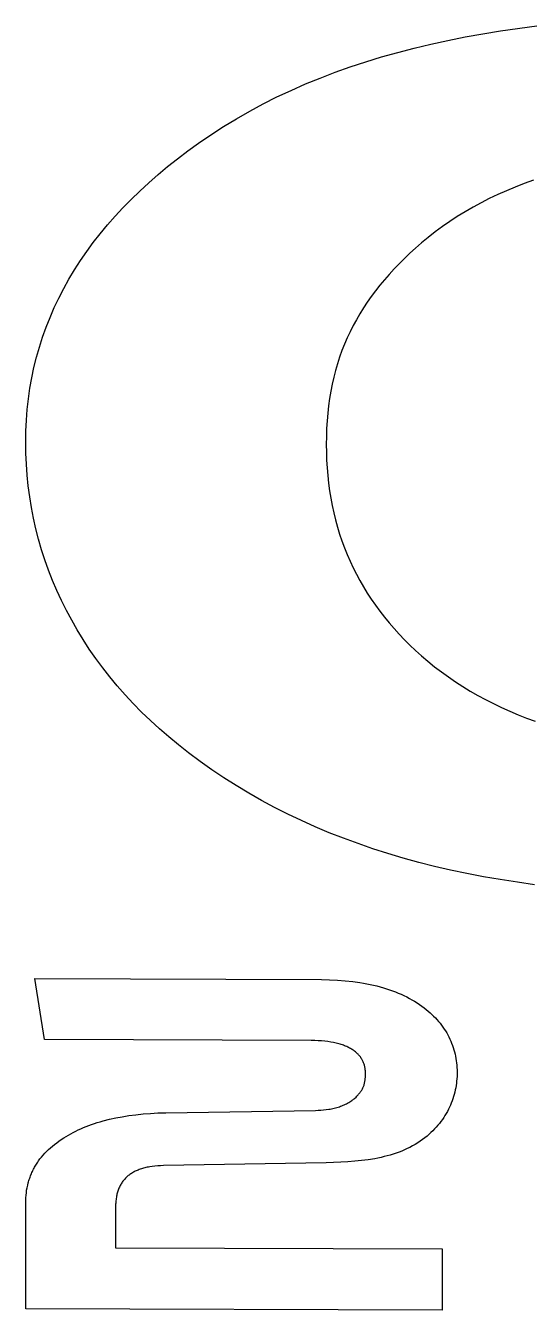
# Model space of a CAD drawing. Extents: x -120528 to -38681, y -40362 to 40632.
# Drawn here: x -65019 to -64939, y -37635.4 to -37431.4 of the extents above; entities that cross this region are included whole.
import ezdxf

# ---------------------------------------------------------------- set-up
doc = ezdxf.new("R2010")
doc.units = 0
doc.layers.get('0').update_dxf_attribs({"linetype": 'CONTINUOUS'})

msp = doc.modelspace()

# ---------------------------------------------------------------- linework, layer by layer
at = {"color": 40, "linetype": 'Continuous'}
for p, q in [((-64949.2, -37433.14), (-64943.58, -37432.16)), ((-64943.58, -37432.16), (-64937.78, -37431.36)), ((-64959.89, -37435.59), (-64957.29, -37434.91)), ((-64957.29, -37434.91), (-64954.64, -37434.28)), ((-64954.64, -37434.28), (-64951.94, -37433.69)), ((-64951.94, -37433.69), (-64949.2, -37433.14)), ((-64964.96, -37437.09), (-64962.45, -37436.32)), ((-64962.45, -37436.32), (-64959.89, -37435.59)), ((-64972.22, -37439.67), (-64969.85, -37438.76)), ((-64969.85, -37438.76), (-64967.43, -37437.9)), ((-64967.43, -37437.9), (-64964.96, -37437.09)), ((-64976.83, -37441.63), (-64974.55, -37440.62)), ((-64974.55, -37440.62), (-64972.22, -37439.67)), ((-64981.26, -37443.78), (-64979.07, -37442.68)), ((-64979.07, -37442.68), (-64976.83, -37441.63)), ((-64985.5, -37446.13), (-64983.4, -37444.93)), ((-64983.4, -37444.93), (-64981.26, -37443.78)), ((-64987.56, -37447.38), (-64985.5, -37446.13)), ((-64991.53, -37450.03), (-64989.56, -37448.68)), ((-64989.56, -37448.68), (-64987.56, -37447.38)), ((-64994.85, -37452.49), (-64993.21, -37451.25)), ((-64993.21, -37451.25), (-64991.53, -37450.03)), ((-64996.43, -37453.75), (-64994.85, -37452.49)), ((-64999.43, -37456.31), (-64997.96, -37455.02)), ((-64997.96, -37455.02), (-64996.43, -37453.75)), ((-65000.85, -37457.62), (-64999.43, -37456.31)), ((-64941.23, -37457), (-64942.63, -37457.58)), ((-64939.81, -37456.45), (-64941.23, -37457)), ((-64938.35, -37455.92), (-64939.81, -37456.45)), ((-65003.53, -37460.29), (-65002.22, -37458.95)), ((-65002.22, -37458.95), (-65000.85, -37457.62)), ((-64945.35, -37458.83), (-64946.66, -37459.5)), ((-64944, -37458.19), (-64945.35, -37458.83)), ((-64942.63, -37457.58), (-64944, -37458.19)), ((-65004.79, -37461.64), (-65003.53, -37460.29)), ((-64949.2, -37460.92), (-64950.43, -37461.67)), ((-64947.94, -37460.2), (-64949.2, -37460.92)), ((-64946.66, -37459.5), (-64947.94, -37460.2)), ((-65007.15, -37464.41), (-65006, -37463.02)), ((-65006, -37463.02), (-65004.79, -37461.64)), ((-64952.79, -37463.27), (-64953.93, -37464.11)), ((-64951.62, -37462.46), (-64952.79, -37463.27)), ((-64950.43, -37461.67), (-64951.62, -37462.46)), ((-65008.25, -37465.82), (-65007.15, -37464.41)), ((-64955.05, -37464.98), (-64956.13, -37465.87)), ((-64953.93, -37464.11), (-64955.05, -37464.98)), ((-65010.29, -37468.68), (-65009.29, -37467.24)), ((-65009.29, -37467.24), (-65008.25, -37465.82)), ((-64957.96, -37467.51), (-64958.83, -37468.33)), ((-64957.06, -37466.69), (-64957.96, -37467.51)), ((-64956.13, -37465.87), (-64957.06, -37466.69)), ((-65011.22, -37470.14), (-65010.29, -37468.68)), ((-64959.67, -37469.17), (-64960.48, -37470.01)), ((-64958.83, -37468.33), (-64959.67, -37469.17)), ((-65012.94, -37473.11), (-65012.11, -37471.62)), ((-65012.11, -37471.62), (-65011.22, -37470.14)), ((-64961.27, -37470.86), (-64962.02, -37471.72)), ((-64960.48, -37470.01), (-64961.27, -37470.86)), ((-65013.72, -37474.62), (-65012.94, -37473.11)), ((-64963.44, -37473.48), (-64964.1, -37474.37)), ((-64962.74, -37472.59), (-64963.44, -37473.48)), ((-64962.02, -37471.72), (-64962.74, -37472.59)), ((-65014.44, -37476.15), (-65013.72, -37474.62)), ((-64964.74, -37475.27), (-64965.34, -37476.19)), ((-64964.1, -37474.37), (-64964.74, -37475.27)), ((-65015.73, -37479.25), (-65015.11, -37477.69)), ((-65015.11, -37477.69), (-65014.44, -37476.15)), ((-64965.92, -37477.11), (-64966.46, -37478.06)), ((-64965.34, -37476.19), (-64965.92, -37477.11)), ((-65016.29, -37480.83), (-65015.73, -37479.25)), ((-64966.98, -37479.01), (-64967.47, -37479.98)), ((-64966.46, -37478.06), (-64966.98, -37479.01)), ((-65016.8, -37482.42), (-65016.29, -37480.83)), ((-64967.92, -37480.96), (-64968.35, -37481.96)), ((-64967.47, -37479.98), (-64967.92, -37480.96)), ((-65017.26, -37484.03), (-65016.8, -37482.42)), ((-64968.75, -37482.98), (-64969.12, -37484.01)), ((-64968.35, -37481.96), (-64968.75, -37482.98)), ((-65018.01, -37487.3), (-65017.66, -37485.66)), ((-65017.66, -37485.66), (-65017.26, -37484.03)), ((-64969.46, -37485.06), (-64969.77, -37486.12)), ((-64969.12, -37484.01), (-64969.46, -37485.06)), ((-65018.3, -37488.96), (-65018.01, -37487.3)), ((-64970.05, -37487.21), (-64970.3, -37488.31)), ((-64969.77, -37486.12), (-64970.05, -37487.21)), ((-65018.54, -37490.64), (-65018.3, -37488.96)), ((-64970.52, -37489.43), (-64970.71, -37490.57)), ((-64970.3, -37488.31), (-64970.52, -37489.43)), ((-65018.73, -37492.33), (-65018.54, -37490.64)), ((-64970.88, -37491.73), (-64971.01, -37492.92)), ((-64970.71, -37490.57), (-64970.88, -37491.73)), ((-65018.95, -37495.77), (-65018.86, -37494.05)), ((-65018.86, -37494.05), (-65018.73, -37492.33)), ((-64971.11, -37494.12), (-64971.18, -37495.35)), ((-64971.01, -37492.92), (-64971.11, -37494.12)), ((-65018.97, -37497.52), (-65018.95, -37495.77)), ((-64971.18, -37495.35), (-64971.23, -37496.6)), ((-65018.95, -37499.27), (-65018.97, -37497.52)), ((-64971.23, -37496.6), (-64971.24, -37497.87)), ((-64971.24, -37497.87), (-64971.23, -37499.13)), ((-65018.87, -37501.01), (-65018.95, -37499.27)), ((-64971.23, -37499.13), (-64971.18, -37500.38)), ((-65018.74, -37502.74), (-65018.87, -37501.01)), ((-64971.18, -37500.38), (-64971.11, -37501.62)), ((-64971.11, -37501.62), (-64971.01, -37502.84)), ((-65018.57, -37504.47), (-65018.74, -37502.74)), ((-64971.01, -37502.84), (-64970.88, -37504.05)), ((-64970.88, -37504.05), (-64970.71, -37505.24)), ((-65018.34, -37506.18), (-65018.57, -37504.47)), ((-65018.06, -37507.89), (-65018.34, -37506.18)), ((-64970.71, -37505.24), (-64970.52, -37506.42)), ((-65017.73, -37509.58), (-65018.06, -37507.89)), ((-64970.52, -37506.42), (-64970.3, -37507.59)), ((-64970.3, -37507.59), (-64970.05, -37508.74)), ((-65017.36, -37511.27), (-65017.73, -37509.58)), ((-64970.05, -37508.74), (-64969.77, -37509.88)), ((-64969.77, -37509.88), (-64969.46, -37511.01)), ((-65016.93, -37512.94), (-65017.36, -37511.27)), ((-64969.46, -37511.01), (-64969.12, -37512.12)), ((-64969.12, -37512.12), (-64968.75, -37513.22)), ((-65016.45, -37514.6), (-65016.93, -37512.94)), ((-64968.75, -37513.22), (-64968.35, -37514.3)), ((-64968.35, -37514.3), (-64967.92, -37515.37)), ((-65015.92, -37516.24), (-65016.45, -37514.6)), ((-65015.34, -37517.88), (-65015.92, -37516.24)), ((-64967.92, -37515.37), (-64967.47, -37516.43)), ((-64967.47, -37516.43), (-64966.98, -37517.47)), ((-65014.7, -37519.49), (-65015.34, -37517.88)), ((-64966.98, -37517.47), (-64966.46, -37518.5)), ((-64966.46, -37518.5), (-64965.92, -37519.51)), ((-65014.02, -37521.1), (-65014.7, -37519.49)), ((-64965.92, -37519.51), (-64965.34, -37520.52)), ((-64965.34, -37520.52), (-64964.74, -37521.5)), ((-65013.29, -37522.69), (-65014.02, -37521.1)), ((-65012.51, -37524.26), (-65013.29, -37522.69)), ((-64964.74, -37521.5), (-64964.1, -37522.48)), ((-64964.1, -37522.48), (-64963.44, -37523.44)), ((-65011.67, -37525.82), (-65012.51, -37524.26)), ((-64963.44, -37523.44), (-64962.74, -37524.38)), ((-64962.74, -37524.38), (-64962.02, -37525.31)), ((-65010.79, -37527.36), (-65011.67, -37525.82)), ((-64962.02, -37525.31), (-64961.27, -37526.23)), ((-64961.27, -37526.23), (-64960.48, -37527.14)), ((-65009.86, -37528.89), (-65010.79, -37527.36)), ((-64960.48, -37527.14), (-64959.67, -37528.03)), ((-64959.67, -37528.03), (-64958.83, -37528.9)), ((-65008.87, -37530.39), (-65009.86, -37528.89)), ((-65007.84, -37531.88), (-65008.87, -37530.39)), ((-64958.83, -37528.9), (-64957.96, -37529.77)), ((-64957.96, -37529.77), (-64957.06, -37530.62)), ((-64957.06, -37530.62), (-64956.13, -37531.45)), ((-65006.75, -37533.35), (-65007.84, -37531.88)), ((-64956.13, -37531.45), (-64955.1, -37532.33)), ((-64955.1, -37532.33), (-64954.04, -37533.19)), ((-65005.61, -37534.8), (-65006.75, -37533.35)), ((-65004.43, -37536.23), (-65005.61, -37534.8)), ((-64954.04, -37533.19), (-64952.96, -37534.01)), ((-64952.96, -37534.01), (-64951.85, -37534.81)), ((-64951.85, -37534.81), (-64950.72, -37535.59)), ((-65003.19, -37537.64), (-65004.43, -37536.23)), ((-64950.72, -37535.59), (-64949.57, -37536.34)), ((-64949.57, -37536.34), (-64948.39, -37537.06)), ((-65001.9, -37539.02), (-65003.19, -37537.64)), ((-65000.56, -37540.39), (-65001.9, -37539.02)), ((-64948.39, -37537.06), (-64947.18, -37537.75)), ((-64947.18, -37537.75), (-64945.95, -37538.42)), ((-64945.95, -37538.42), (-64944.69, -37539.06)), ((-64999.18, -37541.73), (-65000.56, -37540.39)), ((-64944.69, -37539.06), (-64943.41, -37539.67)), ((-64943.41, -37539.67), (-64942.11, -37540.26)), ((-64942.11, -37540.26), (-64940.78, -37540.82)), ((-64940.78, -37540.82), (-64939.42, -37541.35)), ((-64997.74, -37543.05), (-64999.18, -37541.73)), ((-64996.25, -37544.35), (-64997.74, -37543.05)), ((-64939.42, -37541.35), (-64938.05, -37541.85)), ((-64994.71, -37545.62), (-64996.25, -37544.35)), ((-64993.12, -37546.87), (-64994.71, -37545.62)), ((-64991.28, -37548.24), (-64993.12, -37546.87)), ((-64989.41, -37549.57), (-64991.28, -37548.24)), ((-64987.49, -37550.85), (-64989.41, -37549.57)), ((-64985.54, -37552.09), (-64987.49, -37550.85)), ((-64983.55, -37553.29), (-64985.54, -37552.09)), ((-64981.52, -37554.44), (-64983.55, -37553.29)), ((-64979.44, -37555.55), (-64981.52, -37554.44)), ((-64977.33, -37556.62), (-64979.44, -37555.55)), ((-64975.18, -37557.64), (-64977.33, -37556.62)), ((-64972.99, -37558.62), (-64975.18, -37557.64)), ((-64970.76, -37559.56), (-64972.99, -37558.62)), ((-64968.49, -37560.45), (-64970.76, -37559.56)), ((-64966.18, -37561.3), (-64968.49, -37560.45)), ((-64963.83, -37562.11), (-64966.18, -37561.3)), ((-64961.44, -37562.88), (-64963.83, -37562.11)), ((-64959.01, -37563.6), (-64961.44, -37562.88)), ((-64956.55, -37564.28), (-64959.01, -37563.6)), ((-64954.04, -37564.91), (-64956.55, -37564.28)), ((-64951.49, -37565.5), (-64954.04, -37564.91)), ((-64948.9, -37566.05), (-64951.49, -37565.5)), ((-64946.28, -37566.56), (-64948.9, -37566.05)), ((-64943.61, -37567.02), (-64946.28, -37566.56)), ((-64940.9, -37567.44), (-64943.61, -37567.02)), ((-64938.16, -37567.82), (-64940.9, -37567.44)), ((-65016, -37592.44), (-65017.54, -37582.75)), ((-65017.54, -37582.75), (-64972, -37582.91)), ((-64972, -37582.91), (-64970.71, -37582.93)), ((-64970.71, -37582.93), (-64969.45, -37582.99)), ((-64969.45, -37582.99), (-64968.23, -37583.08)), ((-64968.23, -37583.08), (-64967.05, -37583.2)), ((-64967.05, -37583.2), (-64965.91, -37583.36)), ((-64965.91, -37583.36), (-64965.35, -37583.46)), ((-64965.35, -37583.46), (-64964.8, -37583.56)), ((-64964.8, -37583.56), (-64964.26, -37583.67)), ((-64964.26, -37583.67), (-64963.73, -37583.79)), ((-64963.73, -37583.79), (-64963.2, -37583.91)), ((-64963.2, -37583.91), (-64962.69, -37584.05)), ((-64962.69, -37584.05), (-64962.18, -37584.19)), ((-64962.18, -37584.19), (-64961.69, -37584.35)), ((-64961.69, -37584.35), (-64961.2, -37584.51)), ((-64961.2, -37584.51), (-64960.72, -37584.68)), ((-64960.72, -37584.68), (-64960.26, -37584.86)), ((-64960.26, -37584.86), (-64959.8, -37585.05)), ((-64959.8, -37585.05), (-64959.35, -37585.24)), ((-64959.35, -37585.24), (-64958.9, -37585.45)), ((-64958.9, -37585.45), (-64958.47, -37585.66)), ((-64958.47, -37585.66), (-64958.05, -37585.88)), ((-64958.05, -37585.88), (-64957.63, -37586.11)), ((-64957.63, -37586.11), (-64957.23, -37586.35)), ((-64957.23, -37586.35), (-64956.83, -37586.6)), ((-64956.83, -37586.6), (-64956.45, -37586.86)), ((-64956.45, -37586.86), (-64956.07, -37587.12)), ((-64956.07, -37587.12), (-64955.7, -37587.4)), ((-64955.7, -37587.4), (-64955.38, -37587.64)), ((-64955.38, -37587.64), (-64955.07, -37587.9)), ((-64955.07, -37587.9), (-64954.76, -37588.16)), ((-64954.76, -37588.16), (-64954.47, -37588.42)), ((-64954.47, -37588.42), (-64954.19, -37588.7)), ((-64954.19, -37588.7), (-64953.92, -37588.97)), ((-64953.92, -37588.97), (-64953.66, -37589.26)), ((-64953.66, -37589.26), (-64953.41, -37589.55)), ((-64953.41, -37589.55), (-64953.17, -37589.84)), ((-64953.17, -37589.84), (-64952.94, -37590.14)), ((-64952.94, -37590.14), (-64952.72, -37590.44)), ((-64952.72, -37590.44), (-64952.51, -37590.75)), ((-64952.51, -37590.75), (-64952.31, -37591.06)), ((-64952.31, -37591.06), (-64952.12, -37591.38)), ((-64952.12, -37591.38), (-64951.94, -37591.7)), ((-64951.94, -37591.7), (-64951.77, -37592.02)), ((-64951.77, -37592.02), (-64951.62, -37592.35)), ((-64973.66, -37592.58), (-65016, -37592.44)), ((-64973.08, -37592.59), (-64973.66, -37592.58)), ((-64972.53, -37592.61), (-64973.08, -37592.59)), ((-64972, -37592.64), (-64972.53, -37592.61)), ((-64971.49, -37592.69), (-64972, -37592.64)), ((-64971, -37592.75), (-64971.49, -37592.69)), ((-64970.53, -37592.82), (-64971, -37592.75)), ((-64970.09, -37592.9), (-64970.53, -37592.82)), ((-64969.87, -37592.94), (-64970.09, -37592.9)), ((-64969.66, -37592.99), (-64969.87, -37592.94)), ((-64969.46, -37593.04), (-64969.66, -37592.99)), ((-64969.26, -37593.09), (-64969.46, -37593.04)), ((-64969.06, -37593.15), (-64969.26, -37593.09)), ((-64968.87, -37593.21), (-64969.06, -37593.15)), ((-64968.69, -37593.27), (-64968.87, -37593.21)), ((-64968.51, -37593.33), (-64968.69, -37593.27)), ((-64968.34, -37593.4), (-64968.51, -37593.33)), ((-64968.17, -37593.47), (-64968.34, -37593.4)), ((-64968, -37593.54), (-64968.17, -37593.47)), ((-64967.84, -37593.61), (-64968, -37593.54)), ((-64967.69, -37593.69), (-64967.84, -37593.61)), ((-64967.54, -37593.77), (-64967.69, -37593.69)), ((-64967.39, -37593.85), (-64967.54, -37593.77)), ((-64967.25, -37593.93), (-64967.39, -37593.85)), ((-64967.12, -37594.01), (-64967.25, -37593.93)), ((-64966.98, -37594.1), (-64967.12, -37594.01)), ((-64966.86, -37594.19), (-64966.98, -37594.1)), ((-64951.62, -37592.35), (-64951.47, -37592.68)), ((-64951.47, -37592.68), (-64951.33, -37593.02)), ((-64951.33, -37593.02), (-64951.2, -37593.36)), ((-64951.2, -37593.36), (-64951.08, -37593.7)), ((-64951.08, -37593.7), (-64950.98, -37594.04)), ((-64950.98, -37594.04), (-64950.88, -37594.39)), ((-64966.74, -37594.28), (-64966.86, -37594.19)), ((-64966.62, -37594.37), (-64966.74, -37594.28)), ((-64966.5, -37594.47), (-64966.62, -37594.37)), ((-64966.4, -37594.57), (-64966.5, -37594.47)), ((-64966.29, -37594.67), (-64966.4, -37594.57)), ((-64966.19, -37594.77), (-64966.29, -37594.67)), ((-64966.1, -37594.87), (-64966.19, -37594.77)), ((-64966, -37594.97), (-64966.1, -37594.87)), ((-64965.92, -37595.08), (-64966, -37594.97)), ((-64965.83, -37595.19), (-64965.92, -37595.08)), ((-64965.76, -37595.3), (-64965.83, -37595.19)), ((-64965.68, -37595.41), (-64965.76, -37595.3)), ((-64965.61, -37595.52), (-64965.68, -37595.41)), ((-64965.54, -37595.64), (-64965.61, -37595.52)), ((-64965.48, -37595.75), (-64965.54, -37595.64)), ((-64965.42, -37595.87), (-64965.48, -37595.75)), ((-64965.37, -37595.99), (-64965.42, -37595.87)), ((-64965.32, -37596.11), (-64965.37, -37595.99)), ((-64965.27, -37596.23), (-64965.32, -37596.11)), ((-64950.88, -37594.39), (-64950.79, -37594.74)), ((-64950.79, -37594.74), (-64950.72, -37595.09)), ((-64950.72, -37595.09), (-64950.65, -37595.44)), ((-64950.65, -37595.44), (-64950.59, -37595.8)), ((-64950.59, -37595.8), (-64950.55, -37596.15)), ((-64950.55, -37596.15), (-64950.51, -37596.51)), ((-64965.23, -37596.36), (-64965.27, -37596.23)), ((-64965.19, -37596.48), (-64965.23, -37596.36)), ((-64965.16, -37596.61), (-64965.19, -37596.48)), ((-64965.13, -37596.73), (-64965.16, -37596.61)), ((-64965.1, -37596.86), (-64965.13, -37596.73)), ((-64965.08, -37596.99), (-64965.1, -37596.86)), ((-64965.06, -37597.12), (-64965.08, -37596.99)), ((-64965.04, -37597.25), (-64965.06, -37597.12)), ((-64965.03, -37597.38), (-64965.04, -37597.25)), ((-64965.02, -37597.52), (-64965.03, -37597.38)), ((-64965.03, -37598.28), (-64965.02, -37598.12)), ((-64965.02, -37597.65), (-64965.02, -37597.52)), ((-64965.01, -37597.78), (-64965.02, -37597.65)), ((-64965.02, -37598.12), (-64965.01, -37597.78)), ((-64950.51, -37596.51), (-64950.49, -37596.87)), ((-64950.49, -37596.87), (-64950.47, -37597.23)), ((-64950.47, -37597.95), (-64950.48, -37598.31)), ((-64950.47, -37597.23), (-64950.47, -37597.6)), ((-64950.47, -37597.6), (-64950.47, -37597.95)), ((-64965.55, -37600.34), (-64965.49, -37600.23)), ((-64965.49, -37600.23), (-64965.44, -37600.11)), ((-64965.44, -37600.11), (-64965.38, -37600)), ((-64965.38, -37600), (-64965.34, -37599.88)), ((-64965.34, -37599.88), (-64965.29, -37599.77)), ((-64965.29, -37599.77), (-64965.25, -37599.65)), ((-64965.25, -37599.65), (-64965.21, -37599.52)), ((-64965.21, -37599.52), (-64965.18, -37599.4)), ((-64965.18, -37599.4), (-64965.15, -37599.27)), ((-64965.15, -37599.27), (-64965.12, -37599.14)), ((-64965.12, -37599.14), (-64965.1, -37599)), ((-64965.1, -37599), (-64965.08, -37598.87)), ((-64965.08, -37598.87), (-64965.06, -37598.73)), ((-64965.06, -37598.73), (-64965.05, -37598.58)), ((-64965.05, -37598.58), (-64965.03, -37598.43)), ((-64965.03, -37598.43), (-64965.03, -37598.28)), ((-64950.69, -37600.09), (-64950.76, -37600.44)), ((-64950.63, -37599.73), (-64950.69, -37600.09)), ((-64950.58, -37599.38), (-64950.63, -37599.73)), ((-64950.54, -37599.02), (-64950.58, -37599.38)), ((-64950.51, -37598.67), (-64950.54, -37599.02)), ((-64950.48, -37598.31), (-64950.51, -37598.67)), ((-64967.51, -37602.34), (-64967.35, -37602.24)), ((-64967.35, -37602.24), (-64967.2, -37602.13)), ((-64967.2, -37602.13), (-64967.12, -37602.08)), ((-64967.12, -37602.08), (-64967.05, -37602.02)), ((-64967.05, -37602.02), (-64966.97, -37601.96)), ((-64966.97, -37601.96), (-64966.9, -37601.91)), ((-64966.9, -37601.91), (-64966.83, -37601.85)), ((-64966.83, -37601.85), (-64966.77, -37601.79)), ((-64966.77, -37601.79), (-64966.52, -37601.56)), ((-64966.52, -37601.56), (-64966.41, -37601.44)), ((-64966.41, -37601.44), (-64966.3, -37601.33)), ((-64966.3, -37601.33), (-64966.2, -37601.22)), ((-64966.2, -37601.22), (-64966.1, -37601.11)), ((-64966.1, -37601.11), (-64966.01, -37601)), ((-64966.01, -37601), (-64965.92, -37600.89)), ((-64965.92, -37600.89), (-64965.84, -37600.78)), ((-64965.84, -37600.78), (-64965.76, -37600.67)), ((-64965.76, -37600.67), (-64965.69, -37600.56)), ((-64965.69, -37600.56), (-64965.62, -37600.45)), ((-64965.62, -37600.45), (-64965.55, -37600.34)), ((-64951.26, -37602.17), (-64951.39, -37602.51)), ((-64951.14, -37601.83), (-64951.26, -37602.17)), ((-64951.03, -37601.48), (-64951.14, -37601.83)), ((-64950.93, -37601.14), (-64951.03, -37601.48)), ((-64950.84, -37600.79), (-64950.93, -37601.14)), ((-64950.76, -37600.44), (-64950.84, -37600.79)), ((-65001.47, -37604.36), (-65000.33, -37604.25)), ((-65000.33, -37604.25), (-64999.17, -37604.16)), ((-64999.17, -37604.16), (-64997.97, -37604.09)), ((-64997.97, -37604.09), (-64996.73, -37604.05)), ((-64996.73, -37604.05), (-64972.95, -37603.68)), ((-64972.95, -37603.68), (-64972.53, -37603.67)), ((-64972.53, -37603.67), (-64972.11, -37603.65)), ((-64972.11, -37603.65), (-64971.68, -37603.61)), ((-64971.68, -37603.61), (-64971.25, -37603.56)), ((-64971.25, -37603.56), (-64970.82, -37603.5)), ((-64970.82, -37603.5), (-64970.61, -37603.46)), ((-64970.61, -37603.46), (-64970.4, -37603.42)), ((-64970.4, -37603.42), (-64970.19, -37603.37)), ((-64970.19, -37603.37), (-64969.98, -37603.32)), ((-64969.98, -37603.32), (-64969.77, -37603.27)), ((-64969.77, -37603.27), (-64969.56, -37603.21)), ((-64969.56, -37603.21), (-64969.36, -37603.15)), ((-64969.36, -37603.15), (-64969.16, -37603.09)), ((-64969.16, -37603.09), (-64968.96, -37603.02)), ((-64968.96, -37603.02), (-64968.77, -37602.95)), ((-64968.77, -37602.95), (-64968.58, -37602.87)), ((-64968.58, -37602.87), (-64968.39, -37602.79)), ((-64968.39, -37602.79), (-64968.2, -37602.71)), ((-64968.2, -37602.71), (-64968.02, -37602.62)), ((-64968.02, -37602.62), (-64967.85, -37602.53)), ((-64967.85, -37602.53), (-64967.68, -37602.44)), ((-64967.68, -37602.44), (-64967.51, -37602.34)), ((-64952.19, -37604.16), (-64952.39, -37604.49)), ((-64952.01, -37603.84), (-64952.19, -37604.16)), ((-64951.84, -37603.51), (-64952.01, -37603.84)), ((-64951.68, -37603.18), (-64951.84, -37603.51)), ((-64951.53, -37602.84), (-64951.68, -37603.18)), ((-64951.39, -37602.51), (-64951.53, -37602.84)), ((-65009.8, -37606.42), (-65009.38, -37606.25)), ((-65009.38, -37606.25), (-65008.94, -37606.08)), ((-65008.94, -37606.08), (-65008.5, -37605.92)), ((-65008.5, -37605.92), (-65008.05, -37605.76)), ((-65008.05, -37605.76), (-65007.6, -37605.62)), ((-65007.6, -37605.62), (-65007.13, -37605.48)), ((-65007.13, -37605.48), (-65006.66, -37605.34)), ((-65006.66, -37605.34), (-65005.68, -37605.09)), ((-65005.68, -37605.09), (-65004.68, -37604.87)), ((-65004.68, -37604.87), (-65003.64, -37604.68)), ((-65003.64, -37604.68), (-65002.57, -37604.51)), ((-65002.57, -37604.51), (-65001.47, -37604.36)), ((-64953.77, -37606.34), (-64954.04, -37606.63)), ((-64953.51, -37606.04), (-64953.77, -37606.34)), ((-64953.27, -37605.74), (-64953.51, -37606.04)), ((-64953.03, -37605.43), (-64953.27, -37605.74)), ((-64952.8, -37605.12), (-64953.03, -37605.43)), ((-64952.59, -37604.8), (-64952.8, -37605.12)), ((-64952.39, -37604.49), (-64952.59, -37604.8)), ((-65013.7, -37608.56), (-65013.33, -37608.31)), ((-65013.33, -37608.31), (-65012.94, -37608.06)), ((-65012.94, -37608.06), (-65012.55, -37607.82)), ((-65012.55, -37607.82), (-65012.18, -37607.6)), ((-65012.18, -37607.6), (-65011.81, -37607.39)), ((-65011.81, -37607.39), (-65011.42, -37607.18)), ((-65011.42, -37607.18), (-65011.03, -37606.98)), ((-65011.03, -37606.98), (-65010.63, -37606.79)), ((-65010.63, -37606.79), (-65010.22, -37606.6)), ((-65010.22, -37606.6), (-65009.8, -37606.42)), ((-64955.95, -37608.31), (-64956.33, -37608.59)), ((-64955.57, -37608.03), (-64955.95, -37608.31)), ((-64955.24, -37607.76), (-64955.57, -37608.03)), ((-64954.92, -37607.48), (-64955.24, -37607.76)), ((-64954.62, -37607.2), (-64954.92, -37607.48)), ((-64954.33, -37606.92), (-64954.62, -37607.2)), ((-64954.04, -37606.63), (-64954.33, -37606.92)), ((-65015.94, -37610.48), (-65015.65, -37610.19)), ((-65015.65, -37610.19), (-65015.36, -37609.9)), ((-65015.36, -37609.9), (-65015.05, -37609.62)), ((-65015.05, -37609.62), (-65014.73, -37609.35)), ((-65014.73, -37609.35), (-65014.4, -37609.08)), ((-65014.4, -37609.08), (-65014.05, -37608.81)), ((-65014.05, -37608.81), (-65013.7, -37608.56)), ((-64959.69, -37610.32), (-64960.15, -37610.48)), ((-64959.25, -37610.14), (-64959.69, -37610.32)), ((-64958.8, -37609.96), (-64959.25, -37610.14)), ((-64958.37, -37609.76), (-64958.8, -37609.96)), ((-64957.95, -37609.55), (-64958.37, -37609.76)), ((-64957.53, -37609.33), (-64957.95, -37609.55)), ((-64957.12, -37609.1), (-64957.53, -37609.33)), ((-64956.72, -37608.85), (-64957.12, -37609.1)), ((-64956.33, -37608.59), (-64956.72, -37608.85)), ((-65017.47, -37612.53), (-65017.37, -37612.37)), ((-65017.37, -37612.37), (-65017.26, -37612.2)), ((-65017.26, -37612.2), (-65017.16, -37612.04)), ((-65017.16, -37612.04), (-65017.05, -37611.88)), ((-65017.05, -37611.88), (-65016.94, -37611.71)), ((-65016.94, -37611.71), (-65016.71, -37611.4)), ((-65016.71, -37611.4), (-65016.46, -37611.09)), ((-65016.46, -37611.09), (-65016.21, -37610.78)), ((-65016.21, -37610.78), (-65015.94, -37610.48)), ((-64998.01, -37612.49), (-64998.45, -37612.53)), ((-64997.56, -37612.47), (-64998.01, -37612.49)), ((-64997.09, -37612.45), (-64997.56, -37612.47)), ((-64971.28, -37612.01), (-64997.09, -37612.45)), ((-64968.95, -37611.93), (-64971.28, -37612.01)), ((-64967.82, -37611.86), (-64968.95, -37611.93)), ((-64966.71, -37611.77), (-64967.82, -37611.86)), ((-64965.63, -37611.66), (-64966.71, -37611.77)), ((-64964.57, -37611.52), (-64965.63, -37611.66)), ((-64963.54, -37611.35), (-64964.57, -37611.52)), ((-64963.03, -37611.25), (-64963.54, -37611.35)), ((-64962.53, -37611.15), (-64963.03, -37611.25)), ((-64962.04, -37611.03), (-64962.53, -37611.15)), ((-64961.56, -37610.91), (-64962.04, -37611.03)), ((-64961.08, -37610.78), (-64961.56, -37610.91)), ((-64960.61, -37610.63), (-64961.08, -37610.78)), ((-64960.15, -37610.48), (-64960.61, -37610.63)), ((-65018.41, -37614.64), (-65018.34, -37614.46)), ((-65018.34, -37614.46), (-65018.28, -37614.27)), ((-65018.28, -37614.27), (-65018.21, -37614.09)), ((-65018.21, -37614.09), (-65018.14, -37613.91)), ((-65018.14, -37613.91), (-65018.07, -37613.74)), ((-65018.07, -37613.74), (-65017.99, -37613.56)), ((-65017.99, -37613.56), (-65017.91, -37613.38)), ((-65017.91, -37613.38), (-65017.83, -37613.21)), ((-65017.83, -37613.21), (-65017.74, -37613.04)), ((-65017.74, -37613.04), (-65017.65, -37612.87)), ((-65017.65, -37612.87), (-65017.56, -37612.7)), ((-65017.56, -37612.7), (-65017.47, -37612.53)), ((-65003.14, -37614.47), (-65003.24, -37614.59)), ((-65003.03, -37614.36), (-65003.14, -37614.47)), ((-65002.91, -37614.26), (-65003.03, -37614.36)), ((-65002.8, -37614.15), (-65002.91, -37614.26)), ((-65002.68, -37614.05), (-65002.8, -37614.15)), ((-65002.55, -37613.95), (-65002.68, -37614.05)), ((-65002.42, -37613.86), (-65002.55, -37613.95)), ((-65002.29, -37613.77), (-65002.42, -37613.86)), ((-65002.16, -37613.68), (-65002.29, -37613.77)), ((-65002.02, -37613.59), (-65002.16, -37613.68)), ((-65001.87, -37613.51), (-65002.02, -37613.59)), ((-65001.73, -37613.43), (-65001.87, -37613.51)), ((-65001.58, -37613.36), (-65001.73, -37613.43)), ((-65001.42, -37613.28), (-65001.58, -37613.36)), ((-65001.26, -37613.21), (-65001.42, -37613.28)), ((-65001.1, -37613.15), (-65001.26, -37613.21)), ((-65000.94, -37613.08), (-65001.1, -37613.15)), ((-65000.77, -37613.02), (-65000.94, -37613.08)), ((-65000.59, -37612.97), (-65000.77, -37613.02)), ((-65000.42, -37612.91), (-65000.59, -37612.97)), ((-65000.24, -37612.86), (-65000.42, -37612.91)), ((-65000.05, -37612.81), (-65000.24, -37612.86)), ((-64999.87, -37612.76), (-65000.05, -37612.81)), ((-64999.68, -37612.72), (-64999.87, -37612.76)), ((-64999.48, -37612.68), (-64999.68, -37612.72)), ((-64999.28, -37612.65), (-64999.48, -37612.68)), ((-64998.87, -37612.58), (-64999.28, -37612.65)), ((-64998.45, -37612.53), (-64998.87, -37612.58)), ((-65018.87, -37616.76), (-65018.82, -37616.36)), ((-65018.82, -37616.36), (-65018.75, -37615.97)), ((-65018.75, -37615.97), (-65018.66, -37615.58)), ((-65018.66, -37615.58), (-65018.57, -37615.2)), ((-65018.57, -37615.2), (-65018.52, -37615.01)), ((-65018.52, -37615.01), (-65018.46, -37614.83)), ((-65018.46, -37614.83), (-65018.41, -37614.64)), ((-65004.34, -37616.49), (-65004.39, -37616.65)), ((-65004.28, -37616.33), (-65004.34, -37616.49)), ((-65004.22, -37616.18), (-65004.28, -37616.33)), ((-65004.16, -37616.03), (-65004.22, -37616.18)), ((-65004.1, -37615.88), (-65004.16, -37616.03)), ((-65004.03, -37615.74), (-65004.1, -37615.88)), ((-65003.96, -37615.6), (-65004.03, -37615.74)), ((-65003.88, -37615.46), (-65003.96, -37615.6)), ((-65003.8, -37615.33), (-65003.88, -37615.46)), ((-65003.72, -37615.2), (-65003.8, -37615.33)), ((-65003.63, -37615.07), (-65003.72, -37615.2)), ((-65003.54, -37614.94), (-65003.63, -37615.07)), ((-65003.44, -37614.82), (-65003.54, -37614.94)), ((-65003.35, -37614.7), (-65003.44, -37614.82)), ((-65003.24, -37614.59), (-65003.35, -37614.7)), ((-65018.97, -37617.99), (-65018.95, -37617.57)), ((-65018.97, -37618.41), (-65018.97, -37617.99)), ((-65018.97, -37635.21), (-65018.97, -37618.41)), ((-65018.95, -37617.57), (-65018.92, -37617.16)), ((-65018.92, -37617.16), (-65018.87, -37616.76)), ((-65004.69, -37618.6), (-65004.7, -37618.8)), ((-65004.68, -37618.41), (-65004.69, -37618.6)), ((-65004.67, -37618.22), (-65004.68, -37618.41)), ((-65004.65, -37618.03), (-65004.67, -37618.22)), ((-65004.63, -37617.85), (-65004.65, -37618.03)), ((-65004.61, -37617.67), (-65004.63, -37617.85)), ((-65004.58, -37617.49), (-65004.61, -37617.67)), ((-65004.55, -37617.32), (-65004.58, -37617.49)), ((-65004.51, -37617.14), (-65004.55, -37617.32)), ((-65004.48, -37616.98), (-65004.51, -37617.14)), ((-65004.43, -37616.81), (-65004.48, -37616.98)), ((-65004.39, -37616.65), (-65004.43, -37616.81)), ((-65004.7, -37618.8), (-65004.7, -37619)), ((-65004.7, -37619), (-65004.7, -37625.51)), ((-65004.7, -37625.51), (-64952.85, -37625.69)), ((-64952.85, -37625.69), (-64952.85, -37635.44)), ((-64952.85, -37635.44), (-65018.97, -37635.21))]:
    msp.add_line(p, q, dxfattribs=at)

doc.saveas('drawing.dxf')
